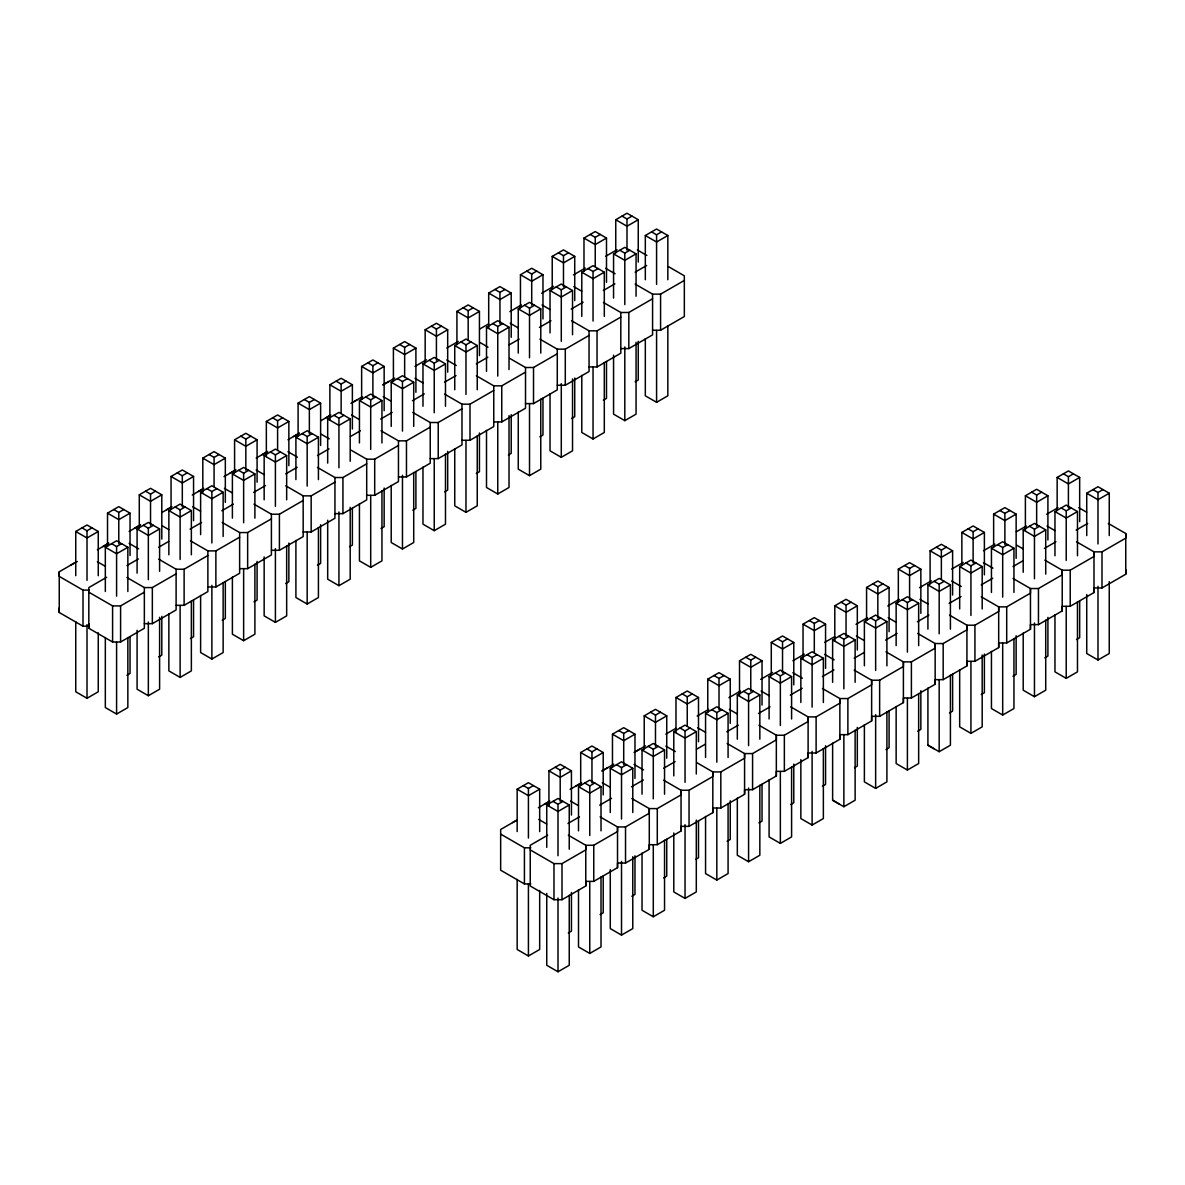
<?xml version="1.0" encoding="UTF-8"?>
<svg xmlns="http://www.w3.org/2000/svg" width="1185" height="1185" viewBox="0 0 1185 1185"><rect width="100%" height="100%" fill="white"/><g stroke="black" fill="none" stroke-linecap="round" stroke-linejoin="round"><path stroke-width="1.5" d="M89.408 626.213L83.009 626.213L59.25 612.497L59.25 607.875M76.669 561.72L59.25 571.777L59.25 576.399L83.009 590.115L89.408 590.115M126.928 577.51L144.348 587.567L144.348 628.287L120.589 642.003L112.59 642.003L88.816 628.287L88.831 623.666M88.816 628.287L88.831 587.567L106.65 577.273M517.164 879.477L517.164 949.481L528.421 955.984L539.679 949.481L539.679 890.528M517.164 831.574L517.164 789.195L528.421 782.692L539.679 789.195L539.679 831.574M530.821 883.921L524.422 883.921L524.422 847.823L500.662 834.107M528.421 955.984L528.421 884.128M528.421 838.076L528.421 788.469L523.414 785.581M546.744 893.416L546.744 965.271L558.002 971.774L569.244 965.271L569.244 895.267M546.744 847.364L546.744 804.985L558.002 798.483L569.244 804.985L569.244 849.201M548.936 805.859L548.936 770.857L560.194 764.355L571.437 770.857L571.437 815.073M568.341 835.218L585.76 845.275L585.76 885.995L562.001 899.711L553.987 899.711L553.987 863.613L530.228 849.897M558.002 971.774L558.002 898.067M558.002 855.703L558.002 804.26L552.995 801.371M560.194 801.312L560.194 770.131L555.187 767.243M562.001 899.711L562.001 863.613L585.76 849.897L585.76 845.275L593.759 845.275L617.518 831.559L617.518 826.937L600.099 816.88M571.437 892.453L571.437 931.143L568.311 932.951M578.502 889.817L578.502 946.933L589.76 953.436L601.017 946.933L601.017 876.915M578.502 830.863L578.502 786.647L589.76 780.145L601.017 786.647L601.017 830.863M580.694 785.685L580.694 752.519L591.952 746.017L603.209 752.519L603.209 794.898M589.76 953.436L589.76 881.581M589.76 835.514L589.76 785.922L584.753 783.033M591.952 782.974L591.952 751.794L586.945 748.905M585.76 885.995L585.76 881.373L593.759 881.373L593.759 845.275M603.209 875.967L603.209 912.805L600.084 914.613M610.275 869.642L610.275 928.596L621.518 935.098L632.775 928.596L632.775 856.74M610.275 812.525L610.275 768.31L621.518 761.807L632.775 768.31L632.775 812.525M612.467 767.347L612.467 734.182L623.71 727.679L634.967 734.182L634.967 778.397M593.759 881.373L617.518 867.657L617.518 826.937L625.532 826.937L649.291 813.221L649.291 808.6L631.857 798.542M621.518 935.098L621.518 861.391M621.518 819.028L621.518 767.584L616.526 764.695M623.71 764.636L623.71 733.456L618.718 730.567M617.518 867.657L617.518 863.035L625.532 863.035L625.532 826.937M634.967 855.777L634.967 894.468L631.842 896.275M642.033 853.141L642.033 910.258L653.291 916.746L664.548 910.258L664.548 840.239M642.033 794.187L642.033 749.972L653.291 743.469L664.548 749.972L664.548 794.187M644.225 749.009L644.225 715.844L655.483 709.341L666.74 715.844L666.74 758.222M625.532 863.035L649.291 849.319L649.291 808.6L657.29 808.6L681.049 794.883L681.049 790.262L663.63 780.189M653.291 916.746L653.291 844.905M653.291 798.838L653.291 749.246L648.284 746.357M655.483 746.298L655.483 715.118L650.476 712.229M649.291 849.319L649.291 844.698L657.29 844.698L657.29 808.6M666.74 839.276L666.74 876.13L663.615 877.937M673.791 832.966L673.791 891.92L685.048 898.408L696.306 891.92L696.306 820.064M673.791 775.849L673.791 731.634L685.048 725.131L696.306 731.634L696.306 773.998M675.983 732.508L675.983 697.506L687.241 691.003L698.498 697.506L698.498 741.721M657.29 844.698L681.049 830.981L681.049 790.262L689.048 790.262L712.822 776.53L712.822 771.924L696.973 762.77M685.048 898.408L685.048 824.716M685.048 782.337L685.048 730.908L680.057 728.02M687.241 726.109L687.241 696.78L682.234 693.892M681.049 830.981L681.049 826.36L689.048 826.36L689.048 790.262M698.498 820.938L698.498 857.792L695.684 859.421M705.564 816.465L705.564 873.582L716.821 880.07L728.079 873.582L728.079 803.563M705.564 757.511L705.564 713.296L716.821 706.793L728.079 713.296L728.079 757.511M707.756 712.333L707.756 679.168L719.014 672.665L730.256 679.168L730.256 723.383M689.048 826.36L712.822 812.643L712.822 771.924L720.821 771.924L744.58 758.193L744.58 753.571L727.16 743.513M716.821 880.07L716.821 808.229M716.821 762.162L716.821 712.57L711.815 709.682M719.014 709.608L719.014 678.442L714.007 675.554M712.822 812.643L712.822 808.022L720.821 808.022L720.821 771.924M730.256 800.764L730.256 839.454L727.131 841.261M737.322 798.127L737.322 855.244L748.579 861.732L759.837 855.244L759.837 785.225M737.322 739.173L737.322 694.943L748.579 688.455L759.837 694.943L759.837 739.173M739.514 695.832L739.514 660.83L750.772 654.327L762.029 660.83L762.029 705.045M720.821 808.022L744.58 794.305L744.58 753.571L752.579 753.571L776.338 739.855L776.338 735.233L758.918 725.176M748.579 861.732L748.579 788.04M748.579 745.661L748.579 694.232L743.573 691.344M750.772 691.27L750.772 660.104L745.765 657.216M744.58 794.305L744.58 789.684L752.579 789.684L752.579 753.571M762.029 784.263L762.029 821.116L758.904 822.923M769.095 779.789L769.095 836.906L780.352 843.394L791.595 836.906L791.595 766.888M769.095 718.984L769.095 676.605L780.352 670.117L791.595 676.605L791.595 718.984M771.287 675.643L771.287 642.492L782.53 635.99L793.787 642.492L793.787 684.856M752.579 789.684L776.338 775.968L776.338 735.233L784.351 735.233L808.111 721.517L808.111 716.895L790.676 706.838M780.352 843.394L780.352 771.539M780.352 725.487L780.352 675.894L775.346 673.006M782.53 672.932L782.53 641.766L777.538 638.878M776.338 775.968L776.338 771.346L784.351 771.346L784.351 735.233M793.787 764.088L793.787 802.778L790.662 804.585M800.853 759.6L800.853 818.554L812.11 825.056L823.368 818.554L823.368 748.55M800.853 702.483L800.853 658.267L812.11 651.78L823.368 658.267L823.368 702.483M803.045 659.156L803.045 624.154L814.302 617.652L825.56 624.154L825.56 668.37M784.351 771.346L808.111 757.615L808.111 716.895L816.11 716.895L839.869 703.179L839.869 698.558L822.449 688.5M812.11 825.056L812.11 751.364M812.11 707.149L812.11 657.557L807.103 654.668M814.302 652.757L814.302 623.428L809.296 620.54M808.111 757.615L808.111 753.008L816.11 753.008L816.11 716.895M825.56 745.75L825.56 784.44L822.434 786.233M838.876 803.83L832.625 800.216L832.625 743.114M832.625 682.308L832.625 639.93L843.868 633.442L855.126 639.93L855.126 682.308M834.803 640.818L834.803 605.802L846.06 599.314L857.318 605.802L857.318 650.032M816.11 753.008L839.869 739.277L839.869 698.558L847.882 698.558L871.642 684.841L871.642 680.22L854.207 670.162M832.625 800.216L843.868 806.718L843.868 734.863M843.868 688.811L843.868 639.219L838.876 636.33M846.06 636.256L846.06 605.091L841.069 602.202M839.869 739.277L839.869 734.656L847.882 734.656L847.882 698.558M855.126 730.212L855.126 800.216L843.868 806.718M857.318 727.412L857.318 766.103L854.503 767.717M864.383 724.776L864.383 781.878L875.641 788.38L886.898 781.878L886.898 711.874M864.383 665.807L864.383 621.592L875.641 615.104L886.898 621.592L886.898 665.807M866.576 620.629L866.576 587.464L877.833 580.976L889.091 587.464L889.091 631.694M847.882 734.656L871.642 720.939L871.642 680.22L879.64 680.22L903.4 666.503L903.4 661.882L885.98 651.824M875.641 788.38L875.641 714.688M875.641 670.473L875.641 620.866L870.634 617.977M877.833 617.918L877.833 586.753L872.827 583.864M871.642 720.939L871.642 716.318L879.64 716.318L879.64 680.22M889.091 710.911L889.091 747.75L885.95 749.557M896.141 706.423L896.141 763.54L907.399 770.043L918.656 763.54L918.656 693.536M896.141 645.632L896.141 603.254L907.399 596.751L918.656 603.254L918.656 645.632M898.334 602.291L898.334 569.126L909.591 562.638L920.849 569.126L920.849 613.341M879.64 716.318L903.4 702.601L903.4 661.882L911.398 661.882L935.158 648.165L935.158 643.544L917.738 633.486M907.399 770.043L907.399 698.187M907.399 652.135L907.399 602.528L902.407 599.64M909.591 599.58L909.591 568.415L904.585 565.526M903.4 702.601L903.4 697.98L911.398 697.98L911.398 661.882M920.849 690.722L920.849 729.412L917.723 731.219M934.165 748.816L927.914 745.202L927.914 688.085M927.914 629.131L927.914 584.916L939.172 578.413L950.414 584.916L950.414 629.131M930.106 583.953L930.106 550.788L941.364 544.3L952.607 550.788L952.607 595.003M911.398 697.98L935.158 684.263L935.158 643.544L943.171 643.544L966.93 629.827L966.93 625.206L949.511 615.148M927.914 745.202L939.172 751.705L939.172 679.849M939.172 633.797L939.172 584.19L934.165 581.302M941.364 579.406L941.364 550.077L936.357 547.189M935.158 684.263L935.158 679.642L943.171 679.642L943.171 643.544M950.414 675.198L950.414 745.202L939.172 751.705M952.607 674.235L952.607 711.074L949.481 712.881M959.672 669.747L959.672 726.864L970.93 733.367L982.187 726.864L982.187 655.009M959.672 608.957L959.672 566.578L970.93 560.075L982.187 566.578L982.187 608.957M961.865 565.615L961.865 532.45L973.122 525.962L984.379 532.45L984.379 574.829M943.171 679.642L966.93 665.926L966.93 625.206L974.929 625.206L998.688 611.49L998.688 606.868L981.269 596.81M970.93 733.367L970.93 661.511M970.93 615.445L970.93 565.852L965.923 562.964M973.122 562.905L973.122 531.724L968.115 528.836M966.93 665.926L966.93 661.304L974.929 661.304L974.929 625.206M984.379 654.046L984.379 692.736L981.254 694.543M991.445 651.409L991.445 708.526L1002.688 715.029L1013.945 708.526L1013.945 638.522M991.445 592.456L991.445 548.24L1002.688 541.738L1013.945 548.24L1013.945 592.456M993.637 547.277L993.637 514.112L1004.88 507.61L1016.137 514.112L1016.137 558.328M974.929 661.304L998.688 647.588L998.688 606.868L1006.702 606.868L1030.461 593.152L1030.461 588.53L1013.027 578.473M1002.688 715.029L1002.688 643.174M1002.688 597.107L1002.688 547.514L997.696 544.626M1004.88 544.567L1004.88 513.386L999.888 510.498M998.688 647.588L998.688 642.966L1006.702 642.966L1006.702 606.868M1016.137 635.708L1016.137 674.398L1013.012 676.205M1023.203 633.071L1023.203 690.188L1034.461 696.691L1045.718 690.188L1045.718 620.17M1023.203 572.281L1023.203 529.902L1034.461 523.4L1045.718 529.902L1045.718 574.118M1025.395 530.776L1025.395 495.774L1036.653 489.272L1047.91 495.774L1047.91 539.99M1006.702 642.966L1030.461 629.25L1030.461 588.53L1038.46 588.53L1062.219 574.814L1062.219 570.192L1044.8 560.135M1034.461 696.691L1034.461 622.984M1034.461 578.769L1034.461 529.177L1029.454 526.288M1036.653 526.229L1036.653 495.049L1031.646 492.16M1030.461 629.25L1030.461 624.628L1038.46 624.628L1038.46 588.53M1047.91 617.37L1047.91 656.06L1044.785 657.868M1054.961 614.734L1054.961 671.851L1066.219 678.353L1077.476 671.851L1077.476 601.832M1054.961 555.78L1054.961 511.565L1066.219 505.062L1077.476 511.565L1077.476 555.78M1057.153 510.602L1057.153 477.436L1068.411 470.934L1079.668 477.436L1079.668 521.652M1038.46 624.628L1062.219 610.912L1062.219 570.192L1070.218 570.192L1093.992 556.476L1093.992 551.855L1076.558 541.797M1066.219 678.353L1066.219 606.498M1066.219 560.431L1066.219 510.839L1061.227 507.95M1068.411 507.891L1068.411 476.711L1063.419 473.822M1062.219 610.912L1062.219 606.29L1070.218 606.29L1070.218 570.192M1079.668 600.869L1079.668 637.723L1076.543 639.53M1086.734 594.559L1086.734 653.513L1097.991 660.001L1109.249 653.513L1109.249 581.657M1086.734 535.59L1086.734 493.227L1097.991 486.724L1109.249 493.227L1109.249 535.59M1070.218 606.29L1093.992 592.574L1093.992 551.855L1101.991 551.855L1125.75 538.138L1125.75 533.517L1108.331 523.444M1097.991 660.001L1097.991 586.308M1097.991 543.945L1097.991 492.501L1092.985 489.612M1093.992 592.574L1093.992 587.953L1101.991 587.953L1101.991 551.855M1101.991 587.953L1125.75 574.236L1125.75 533.517M75.751 575.703L75.751 531.487L87.009 524.999L98.266 531.487L98.266 575.703M107.524 546.315L107.524 513.149L118.781 506.647L130.039 513.149L130.039 555.528M139.282 527.977L139.282 494.812L150.539 488.309L161.797 494.812L161.797 539.027M171.055 509.639L171.055 476.474L182.312 469.971L193.555 476.474L193.555 520.689M202.813 493.138L202.813 458.136L214.07 451.633L225.328 458.136L225.328 502.351M234.586 472.963L234.586 439.798L245.828 433.295L257.086 439.798L257.086 482.176M266.344 456.462L266.344 421.46L277.601 414.957L288.859 421.46L288.859 465.675M298.102 436.287L298.102 403.122L309.359 396.619L320.617 403.122L320.617 445.486M329.874 419.786L329.874 384.784L341.132 378.282L352.375 384.784L352.375 429M361.632 399.597L361.632 366.446L372.89 359.944L384.147 366.446L384.147 410.662M393.405 381.259L393.405 348.094L404.648 341.606L415.905 348.094L415.905 392.324M425.163 362.921L425.163 329.756L436.421 323.268L447.678 329.756L447.678 372.134M456.921 344.583L456.921 311.418L468.179 304.93L479.436 311.418L479.436 355.633M488.694 328.097L488.694 293.08L499.951 286.592L511.209 293.08L511.209 337.295M520.452 307.907L520.452 274.742L531.709 268.254L542.967 274.742L542.967 318.958M552.225 289.57L552.225 256.404L563.482 249.902L574.725 256.404L574.725 300.62M583.983 271.232L583.983 238.066L595.24 231.564L606.498 238.066L606.498 282.282M615.756 252.894L615.756 219.729L626.998 213.226L638.256 219.729L638.256 262.107M82.017 527.873L87.009 530.761L92.015 527.873M113.775 509.535L118.781 512.424L123.773 509.535M145.533 491.197L150.539 494.086L155.546 491.197M177.306 472.859L182.312 475.748L187.304 472.859M209.064 454.522L214.07 457.41L219.077 454.522M240.836 436.184L245.828 439.072L250.835 436.184M272.594 417.846L277.601 420.734L282.593 417.846M304.352 399.508L309.359 402.396L314.366 399.508M336.125 381.17L341.132 384.058L346.124 381.17M367.883 362.832L372.89 365.721L377.897 362.832M399.656 344.494L404.648 347.383L409.654 344.494M431.414 326.156L436.421 329.045L441.427 326.156M463.187 307.819L468.179 310.707L473.185 307.819M494.945 289.481L499.951 292.369L504.943 289.481M526.703 271.128L531.709 274.016L536.716 271.128M558.476 252.79L563.482 255.679L568.474 252.79M590.234 234.452L595.24 237.341L600.247 234.452M622.006 216.114L626.998 219.003L632.005 216.114M98.266 531.487L87.009 537.99L75.751 531.487M130.039 513.149L118.781 519.652L107.524 513.149M161.797 494.812L150.539 501.314L139.282 494.812M193.555 476.474L182.312 482.976L171.055 476.474M225.328 458.136L214.07 464.639L202.813 458.136M257.086 439.798L245.828 446.301L234.586 439.798M288.859 421.46L277.601 427.948L266.344 421.46M320.617 403.122L309.359 409.61L298.102 403.122M352.375 384.784L341.132 391.272L329.874 384.784M384.147 366.446L372.89 372.934L361.632 366.446M415.905 348.094L404.648 354.596L393.405 348.094M447.678 329.756L436.421 336.259L425.163 329.756M479.436 311.418L468.179 317.921L456.921 311.418M511.209 293.08L499.951 299.583L488.694 293.08M542.967 274.742L531.709 281.245L520.452 274.742M574.725 256.404L563.482 262.907L552.225 256.404M606.498 238.066L595.24 244.569L583.983 238.066M638.256 219.729L626.998 226.231L615.756 219.729M71.13 564.919L77.069 561.497M102.902 546.581L108.842 543.16M134.66 528.243L140.6 524.807M166.418 509.906L170.877 507.328M198.191 491.568L202.65 488.99M229.949 473.23L235.889 469.793M261.722 454.892L267.662 451.455M293.48 436.554L299.42 433.117M325.253 418.216L329.697 415.639M351.471 403.078L362.551 396.664M383.229 384.725L394.709 378.104M414.987 366.387L426.481 359.766M446.76 348.049L458.24 341.428M479.614 329.089L488.516 323.949M509.891 311.611L521.37 304.975M541.649 293.273L553.543 286.415M573.422 274.92L585.301 268.062M605.579 256.36L617.059 249.724M97.348 549.781L108.442 543.382M129.121 531.443L140.2 525.044M161.975 512.483L171.973 506.706M192.251 494.989L203.731 488.368M224.009 476.651L235.504 470.03M256.167 458.091L267.262 451.692M287.94 439.753L299.02 433.354M320.794 420.779L330.793 415.002M351.071 403.3L357.011 399.863M382.829 384.962L388.769 381.526M105.332 591.493L105.332 547.277L116.589 540.775L127.847 547.277L127.847 591.493M137.09 573.155L137.09 528.94L148.347 522.437L159.605 528.94L159.605 571.318M168.862 554.817L168.862 510.602L180.12 504.099L191.363 510.602L191.363 554.817M200.62 534.628L200.62 492.264L211.878 485.761L223.135 492.264L223.135 536.479M232.393 518.141L232.393 473.926L243.636 467.423L254.894 473.926L254.894 518.141M264.151 499.803L264.151 455.588L275.409 449.085L286.666 455.588L286.666 499.803M295.909 479.614L295.909 437.25L307.167 430.748L318.424 437.25L318.424 479.614M327.682 463.128L327.682 418.897L338.94 412.41L350.197 418.897L350.197 461.276M359.44 442.938L359.44 400.56L370.698 394.072L381.955 400.56L381.955 442.938M391.213 426.437L391.213 382.222L402.47 375.734L413.713 382.222L413.713 426.437M422.971 406.262L422.971 363.884L434.228 357.396L445.486 363.884L445.486 406.262M454.744 389.761L454.744 345.546L465.986 339.043L477.244 345.546L477.244 389.761M486.502 371.423L486.502 327.208L497.759 320.705L509.017 327.208L509.017 369.587M518.26 353.086L518.26 308.87L529.517 302.368L540.775 308.87L540.775 353.086M550.033 332.911L550.033 290.532L561.29 284.03L572.533 290.532L572.533 334.748M581.791 316.41L581.791 272.195L593.048 265.692L604.306 272.195L604.306 316.41M613.563 298.072L613.563 253.857L624.806 247.354L636.064 253.857L636.064 296.235M645.321 279.734L645.321 235.519L656.579 229.016L667.836 235.519L667.836 279.734M111.583 543.663L116.589 546.552L121.581 543.663M143.341 525.325L148.347 528.214L153.354 525.325M175.113 506.987L180.12 509.876L185.112 506.987M206.871 488.65L211.878 491.538L216.885 488.65M238.644 470.312L243.636 473.2L248.643 470.312M270.402 451.974L275.409 454.862L280.415 451.974M302.175 433.636L307.167 436.524L312.173 433.636M333.933 415.298L338.94 418.186L343.931 415.298M365.691 396.96L370.698 399.849L375.704 396.96M397.464 378.622L402.47 381.511L407.462 378.622M429.222 360.284L434.228 363.158L439.235 360.284M460.995 341.932L465.986 344.82L470.993 341.932M492.753 323.594L497.759 326.482L502.766 323.594M524.525 305.256L529.517 308.144L534.524 305.256M556.283 286.918L561.29 289.807L566.282 286.918M588.041 268.58L593.048 271.469L598.055 268.58M619.814 250.242L624.806 253.131L629.813 250.242M651.572 231.904L656.579 234.793L661.585 231.904M127.847 547.277L116.589 553.78L105.332 547.277M159.605 528.94L148.347 535.442L137.09 528.94M191.363 510.602L180.12 517.09L168.862 510.602M223.135 492.264L211.878 498.752L200.62 492.264M254.894 473.926L243.636 480.414L232.393 473.926M286.666 455.588L275.409 462.076L264.151 455.588M318.424 437.25L307.167 443.738L295.909 437.25M350.197 418.897L338.94 425.4L327.682 418.897M381.955 400.56L370.698 407.062L359.44 400.56M413.713 382.222L402.47 388.724L391.213 382.222M445.486 363.884L434.228 370.387L422.971 363.884M477.244 345.546L465.986 352.049L454.744 345.546M509.017 327.208L497.759 333.711L486.502 327.208M540.775 308.87L529.517 315.373L518.26 308.87M572.533 290.532L561.29 297.035L550.033 290.532M604.306 272.195L593.048 278.697L581.791 272.195M636.064 253.857L624.806 260.359L613.563 253.857M667.836 235.519L656.579 242.007L645.321 235.519M126.928 565.571L138.408 558.935M158.686 547.233L168.685 541.456M190.059 529.117L201.539 522.496M221.817 510.779L233.312 504.143M253.59 492.442L265.47 485.583M285.748 473.867L297.228 467.245M317.506 455.529L329 448.908M350.36 436.569L360.358 430.792M380.637 419.09L392.131 412.454M412.41 400.752L424.289 393.894M444.568 382.177L456.047 375.556M476.326 363.839L487.82 357.218M509.18 344.879L519.178 339.103M539.471 327.386L550.951 320.765M571.229 309.048L583.109 302.19M603.387 290.488L614.867 283.852M635.145 272.15L646.64 265.514M88.816 592.189L112.59 605.905L120.589 605.905L144.348 592.189M144.348 587.567L152.347 587.567L176.106 573.851M158.686 559.172L176.106 569.23L184.119 569.23L207.879 555.513M190.459 540.834L207.879 550.892L215.877 550.892L239.637 537.175M222.217 522.481L239.637 532.554L247.65 532.554L271.409 518.837M253.975 504.143L271.409 514.216L279.408 514.216L303.167 500.485M285.748 485.806L303.167 495.863L311.166 495.863L334.94 482.147M317.506 467.468L334.94 477.525L342.939 477.525L366.698 463.809M350.864 450.048L366.698 459.188L374.697 459.188L398.456 445.471M381.037 430.792L398.456 440.85L406.47 440.85L430.229 427.133M412.795 412.454L430.229 422.512L438.228 422.512L461.987 408.795M444.568 394.116L461.987 404.174L470.001 404.174L493.76 390.458M476.326 375.778L493.76 385.836L501.759 385.836L525.518 372.12M509.683 358.359L525.518 367.498L533.517 367.498L557.276 353.782M539.856 339.103L557.276 349.16L565.289 349.16L589.049 335.444M571.629 320.765L589.049 330.822L597.047 330.822L620.807 317.106M603.387 302.427L620.807 312.485L628.82 312.485L652.579 298.768M635.145 284.089L652.579 294.147L660.578 294.147L684.337 280.43M144.348 623.666L152.347 623.666L176.106 609.949L176.106 569.23M176.106 605.328L184.119 605.328L207.879 591.611L207.879 550.892M207.879 586.99L215.877 586.99L239.637 573.273L239.637 532.554M239.637 568.652L247.65 568.652L271.409 554.935L271.409 514.216M271.409 550.314L279.408 550.314L303.167 536.598L303.167 495.863M303.167 531.976L311.166 531.976L334.94 518.26L334.94 477.525M334.94 513.638L342.939 513.638L366.698 499.907L366.698 459.188M366.698 495.3L374.697 495.3L398.456 481.569L398.456 440.85M398.456 476.948L406.47 476.948L430.229 463.231L430.229 422.512M430.229 458.61L438.228 458.61L461.987 444.893L461.987 404.174M461.987 440.272L470.001 440.272L493.76 426.556L493.76 385.836M493.76 421.934L501.759 421.934L525.518 408.218L525.518 367.498M525.518 403.596L533.517 403.596L557.276 389.88L557.276 349.16M557.276 385.258L565.289 385.258L589.049 371.542L589.049 330.822M589.049 366.92L597.047 366.92L620.807 353.204L620.807 312.485M620.807 348.583L628.82 348.583L652.579 334.866L652.579 294.147M652.579 330.245L660.578 330.245L684.337 316.528L684.337 275.809L668.503 266.655M75.751 621.769L75.751 691.773L87.009 698.276L98.266 691.773L98.266 632.82M126.899 675.243L130.039 673.435L130.039 636.597M158.672 656.905L161.797 655.098L161.797 616.407M190.429 638.567L193.555 636.76L193.555 599.906M222.202 620.229L225.328 618.422L225.328 581.568M253.96 601.891L257.086 600.084L257.086 561.394M285.733 583.553L288.859 581.746L288.859 543.056M317.491 565.215L320.617 563.408L320.617 524.718M349.56 546.685L352.375 545.07L352.375 508.217M381.022 528.54L384.147 526.733L384.147 488.042M412.78 510.187L415.905 508.395L415.905 471.541M444.553 491.849L447.678 490.057L447.678 451.367M476.311 473.511L479.436 471.704L479.436 433.014M508.395 454.996L511.209 453.366L511.209 414.676M539.842 436.835L542.967 435.028L542.967 398.19M571.6 418.498L574.725 416.69L574.725 378M603.372 400.16L606.498 398.353L606.498 361.514M635.13 381.822L638.256 380.015L638.256 341.324M105.332 637.56L105.332 707.563L116.589 714.066L127.847 707.563L127.847 637.56M137.09 630.272L137.09 689.226L148.347 695.728L159.605 689.226L159.605 617.37M168.862 613.771L168.862 670.888L180.12 677.39L191.363 670.888L191.363 600.869M200.62 595.433L200.62 652.55L211.878 659.038L223.135 652.55L223.135 582.531M232.393 577.095L232.393 634.212L243.636 640.7L254.894 634.212L254.894 564.193M264.151 556.92L264.151 615.874L275.409 622.362L286.666 615.874L286.666 545.855M295.909 540.419L295.909 597.536L307.167 604.024L318.424 597.536L318.424 527.518M327.682 520.23L327.682 579.198L338.94 585.686L350.197 579.198L350.197 507.343M359.44 503.743L359.44 560.846L370.698 567.348L381.955 560.846L381.955 490.842M391.213 485.406L391.213 542.508L402.47 549.01L413.713 542.508L413.713 472.504M422.971 467.068L422.971 524.17L434.228 530.673L445.486 524.17L445.486 454.166M454.744 448.715L454.744 505.832L465.986 512.335L477.244 505.832L477.244 435.828M486.502 430.377L486.502 487.494L497.759 493.997L509.017 487.494L509.017 415.639M518.26 412.039L518.26 469.156L529.517 475.659L540.775 469.156L540.775 399.152M550.033 393.701L550.033 450.818L561.29 457.321L572.533 450.818L572.533 378.963M581.791 375.364L581.791 432.481L593.048 438.983L604.306 432.481L604.306 362.477M613.563 355.189L613.563 414.143L624.806 420.645L636.064 414.143L636.064 342.287M645.321 338.688L645.321 395.805L656.579 402.308L667.836 395.805L667.836 325.786M528.421 788.469L533.428 785.581M560.194 770.131L565.186 767.243M591.952 751.794L596.959 748.905M623.71 733.456L628.717 730.567M655.483 715.118L660.475 712.229M687.241 696.78L692.247 693.892M719.014 678.442L724.005 675.554M750.772 660.104L755.778 657.216M782.53 641.766L787.536 638.878M814.302 623.428L819.309 620.54M846.06 605.091L851.067 602.202M877.833 586.753L882.825 583.864M909.591 568.415L914.598 565.526M941.364 550.077L946.356 547.189M973.122 531.724L978.129 528.836M1004.88 513.386L1009.887 510.498M1036.653 495.049L1041.659 492.16M1068.411 476.711L1073.417 473.822M539.679 789.195L528.421 795.698L517.164 789.195M571.437 770.857L560.194 777.36L548.936 770.857M603.209 752.519L591.952 759.022L580.694 752.519M634.967 734.182L623.71 740.684L612.467 734.182M666.74 715.844L655.483 722.346L644.225 715.844M698.498 697.506L687.241 704.008L675.983 697.506M730.256 679.168L719.014 685.656L707.756 679.168M762.029 660.83L750.772 667.318L739.514 660.83M793.787 642.492L782.53 648.98L771.287 642.492M825.56 624.154L814.302 630.642L803.045 624.154M857.318 605.802L846.06 612.304L834.803 605.802M889.091 587.464L877.833 593.966L866.576 587.464M920.849 569.126L909.591 575.629L898.334 569.126M952.607 550.788L941.364 557.291L930.106 550.788M984.379 532.45L973.122 538.953L961.865 532.45M1016.137 514.112L1004.88 520.615L993.637 514.112M1047.91 495.774L1036.653 502.277L1025.395 495.774M1079.668 477.436L1068.411 483.939L1057.153 477.436M512.542 822.627L517.001 820.05M544.3 804.289L548.759 801.712M576.073 785.951L580.532 783.374M602.291 770.813L613.771 764.177M634.049 752.475L645.544 745.839M665.822 734.137L675.82 728.36M697.18 716.021L708.674 709.4M728.953 697.684L740.432 691.062M760.711 679.346L772.59 672.487M792.869 660.786L804.363 654.15M824.642 642.433L834.64 636.671M856.014 624.332L867.494 617.696M887.772 605.994L899.252 599.358M919.53 587.656L931.425 580.798M951.703 569.081L963.183 562.46M983.461 550.744L994.941 544.122M1016.315 531.784L1026.314 526.007M1046.592 514.29L1058.072 507.669M516.497 820.346L500.662 829.485L500.662 870.205L524.422 883.921M538.36 807.726L549.855 801.09M570.133 789.373L581.613 782.752M601.891 771.035L607.831 767.613M635.145 751.838L639.604 749.275M558.002 804.26L562.993 801.371M589.76 785.922L594.766 783.033M621.518 767.584L626.524 764.695M653.291 749.246L658.297 746.357M685.048 730.908L690.055 728.02M716.821 712.57L721.813 709.682M748.579 694.232L753.586 691.344M780.352 675.894L785.344 673.006M812.11 657.557L817.117 654.668M843.868 639.219L848.875 636.33M875.641 620.866L880.648 617.977M907.399 602.528L912.406 599.64M939.172 584.19L944.164 581.302M970.93 565.852L975.936 562.964M1002.688 547.514L1007.694 544.626M1034.461 529.177L1039.467 526.288M1066.219 510.839L1071.225 507.95M1097.991 492.501L1102.983 489.612M569.244 804.985L558.002 811.488L546.744 804.985M601.017 786.647L589.76 793.15L578.502 786.647M632.775 768.31L621.518 774.797L610.275 768.31M664.548 749.972L653.291 756.46L642.033 749.972M696.306 731.634L685.048 738.122L673.791 731.634M728.079 713.296L716.821 719.784L705.564 713.296M759.837 694.943L748.579 701.446L737.322 694.943M791.595 676.605L780.352 683.108L769.095 676.605M823.368 658.267L812.11 664.77L800.853 658.267M855.126 639.93L843.868 646.432L832.625 639.93M886.898 621.592L875.641 628.094L864.383 621.592M918.656 603.254L907.399 609.757L896.141 603.254M950.414 584.916L939.172 591.419L927.914 584.916M982.187 566.578L970.93 573.081L959.672 566.578M1013.945 548.24L1002.688 554.743L991.445 548.24M1045.718 529.902L1034.461 536.405L1023.203 529.902M1077.476 511.565L1066.219 518.052L1054.961 511.565M1109.249 493.227L1097.991 499.714L1086.734 493.227M547.663 835.218L530.228 845.275L530.228 885.995L553.987 899.711M567.941 823.501L579.421 816.88M599.699 805.163L611.578 798.305M631.472 786.825L643.351 779.967M663.63 768.265L675.109 761.629M696.484 749.29L705.386 744.15M726.76 731.812L738.24 725.176M758.519 713.474L770.013 706.838M790.291 695.136L802.171 688.278M822.449 676.561L833.929 669.94M854.207 658.223L864.221 652.461M885.58 640.122L897.06 633.486M917.353 621.784L928.833 615.148M949.111 603.432L960.991 596.573M981.269 584.872L992.749 578.236M1013.027 566.534L1023.04 560.757M1044.4 548.418L1055.894 541.797M1076.173 530.08L1087.652 523.459M524.422 847.823L530.821 847.823M553.987 863.613L562.001 863.613M637.337 249.961L646.847 255.442M1078.75 507.669L1086.675 512.231M605.579 268.299L615.089 273.779M1046.992 526.007L1054.902 530.584M573.807 286.637L581.731 291.214M1016.804 545.263L1023.144 548.922M542.049 304.975L549.973 309.552M983.461 562.682L992.971 568.163M510.291 323.312L518.2 327.889M951.688 581.02L961.198 586.501M480.103 342.569L488.027 347.146M919.93 599.358L927.855 603.935M446.76 359.988L456.255 365.484M888.172 617.696L896.082 622.273M414.987 378.326L422.912 382.903M856.399 636.034L864.324 640.611M383.229 396.664L391.154 401.241M824.642 654.372L834.136 659.867M351.471 415.002L359.381 419.579M792.869 672.71L802.378 678.205M321.283 434.258L329.208 438.835M761.111 691.048L769.035 695.625M287.94 451.692L297.435 457.173M729.353 709.385L737.263 713.962M256.167 470.03L264.092 474.592M697.58 727.738L705.505 732.3M224.409 488.368L232.334 492.93M665.822 746.076L675.317 751.557M192.637 506.706L200.561 511.268M634.049 764.414L643.559 769.894M162.464 525.962L168.803 529.621M602.291 782.752L610.216 787.314M129.121 543.382L138.615 548.862M570.518 801.09L578.443 805.667M97.348 561.72L105.272 566.297M538.76 819.428L546.685 824.005M1125.75 569.615L1125.75 574.236M660.578 294.147L660.578 330.245M656.579 234.793L656.579 284.385M656.579 330.452L656.579 402.308M628.82 312.485L628.82 348.583M626.998 219.003L626.998 250.183M624.806 253.131L624.806 304.575M624.806 346.938L624.806 420.645M597.047 330.822L597.047 366.92M595.24 237.341L595.24 266.669M593.048 271.469L593.048 321.061M593.048 367.128L593.048 438.983M565.289 349.16L565.289 385.258M563.482 255.679L563.482 286.859M561.29 289.807L561.29 341.25M561.29 383.629L561.29 457.321M533.517 367.498L533.517 403.596M531.709 274.016L531.709 305.197M529.517 308.144L529.517 357.737M529.517 403.804L529.517 475.659M501.759 385.836L501.759 421.934M499.951 292.369L499.951 323.535M497.759 326.482L497.759 376.089M497.759 422.141L497.759 493.997M470.001 404.174L470.001 440.272M468.179 310.707L468.179 340.036M465.986 344.82L465.986 394.427M465.986 440.479L465.986 512.335M438.228 422.512L438.228 458.61M436.421 329.045L436.421 360.21M434.228 363.158L434.228 412.765M434.228 458.817L434.228 530.673M406.47 440.85L406.47 476.948M404.648 347.383L404.648 376.712M402.47 381.511L402.47 431.103M402.47 475.318L402.47 549.01M374.697 459.188L374.697 495.3M372.89 365.721L372.89 396.886M370.698 399.849L370.698 449.441M370.698 495.493L370.698 567.348M342.939 477.525L342.939 513.638M341.132 384.058L341.132 413.387M338.94 418.186L338.94 467.779M338.94 511.994L338.94 585.686M311.166 495.863L311.166 531.976M309.359 402.396L309.359 433.562M307.167 436.524L307.167 486.117M307.167 532.169L307.167 604.024M279.408 514.216L279.408 550.314M277.601 420.734L277.601 450.063M275.409 454.862L275.409 506.291M275.409 548.67L275.409 622.362M247.65 532.554L247.65 568.652M245.828 439.072L245.828 470.238M243.636 473.2L243.636 522.792M243.636 568.859L243.636 640.7M215.877 550.892L215.877 586.99M214.07 457.41L214.07 486.739M211.878 491.538L211.878 542.982M211.878 585.346L211.878 659.038M184.119 569.23L184.119 605.328M182.312 475.748L182.312 506.928M180.12 509.876L180.12 559.468M180.12 605.535L180.12 677.39M152.347 587.567L152.347 623.666M150.539 494.086L150.539 525.266M148.347 528.214L148.347 579.658M148.347 622.021L148.347 695.728M120.589 605.905L120.589 642.003M118.781 512.424L118.781 543.604M116.589 546.552L116.589 596.144M116.589 642.211L116.589 714.066M112.59 605.905L112.59 642.003M87.009 530.761L87.009 580.369M87.009 624.584L87.009 698.276M83.009 590.115L83.009 626.213M59.25 571.777L59.25 612.497"/></g></svg>
